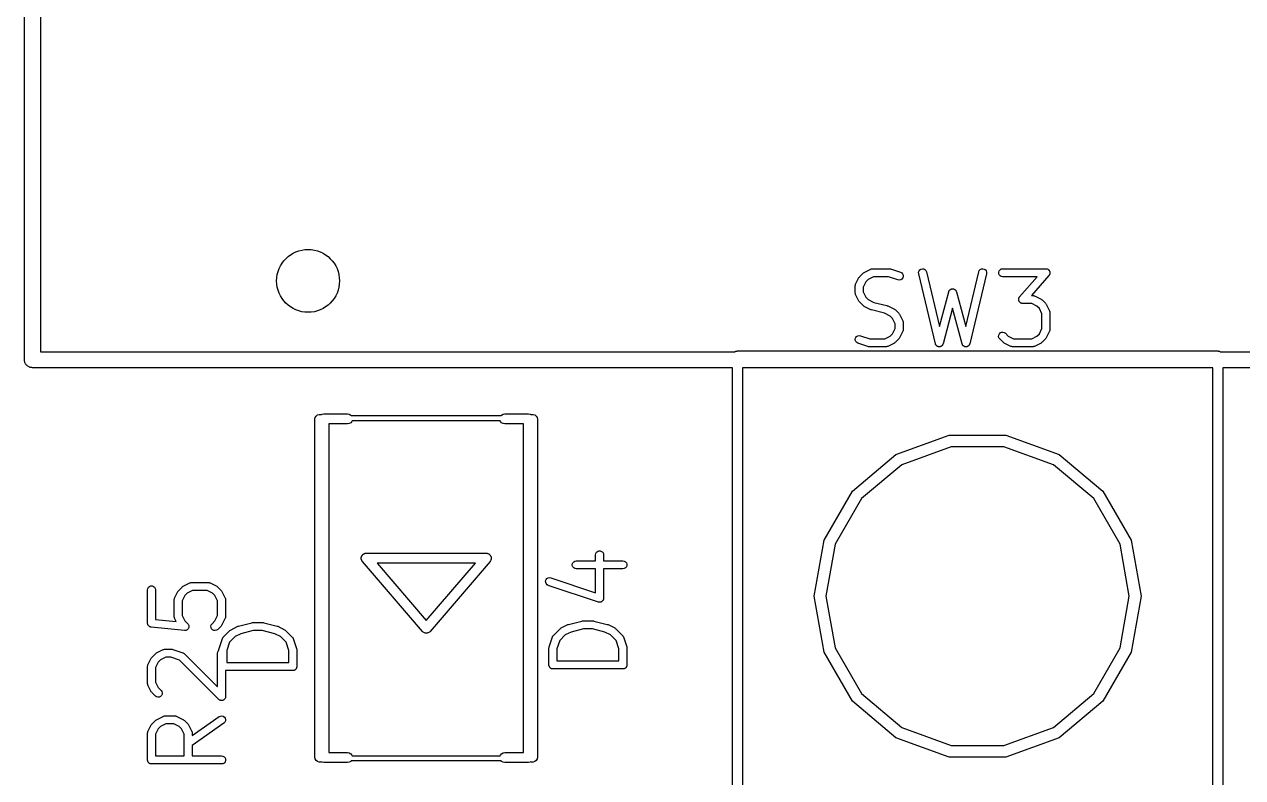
# Model space of a CAD drawing. Extents: x 0 to 102, y -163 to 0.
# Drawn here: x -0.1 to 15.36, y -41.3 to -31.74 of the extents above; entities that cross this region are included whole.
import ezdxf

# ---------------------------------------------------------------- set-up
doc = ezdxf.new("R2010")
doc.units = 0
doc.header["$MEASUREMENT"] = 0
doc.layers.add('BLACK', color=7, linetype='CONTINUOUS')

msp = doc.modelspace()

# ---------------------------------------------------------------- linework, layer by layer
at = {"layer": 'Black'}
for p, q in [((-0.1016, -36), (-0.1016, 0)), ((0.1016, -0.1016), (0.1016, -35.8984)), ((10.4941, -34.9582), (10.4989, -34.9516)), ((10.4989, -34.9516), (10.5036, -34.945)), ((10.5036, -34.945), (10.5459, -34.9026)), ((10.5459, -34.9026), (10.5526, -34.898)), ((10.5526, -34.898), (10.5591, -34.8931)), ((10.5591, -34.8931), (10.6438, -34.8508)), ((10.6785, -34.947), (10.6119, -34.9803)), ((10.6438, -34.8508), (10.6466, -34.8499)), ((10.6466, -34.8499), (10.6491, -34.8485)), ((10.6491, -34.8485), (10.655, -34.8474)), ((10.655, -34.8474), (10.6607, -34.8457)), ((10.6607, -34.8457), (10.6636, -34.8459)), ((10.6636, -34.8459), (10.6665, -34.8454)), ((10.6665, -34.8454), (10.8782, -34.8454)), ((10.8699, -34.947), (10.6785, -34.947)), ((10.9891, -34.9867), (10.8699, -34.947)), ((10.8782, -34.8454), (10.8862, -34.8468)), ((10.8862, -34.8468), (10.8942, -34.848)), ((10.8942, -34.848), (11.0212, -34.8903)), ((11.0212, -34.8903), (11.0367, -34.8987)), ((11.0367, -34.8987), (11.0485, -34.9119)), ((11.0485, -34.9119), (11.0549, -34.9284)), ((11.0554, -34.946), (11.0498, -34.9627)), ((11.0549, -34.9284), (11.0554, -34.946)), ((11.251, -34.8904), (11.2561, -34.8735)), ((11.2521, -34.908), (11.251, -34.8904)), ((11.4637, -35.797), (11.2521, -34.908)), ((11.2561, -34.8735), (11.2666, -34.8593)), ((11.2666, -34.8593), (11.2813, -34.8496)), ((11.2813, -34.8496), (11.2985, -34.8455)), ((11.2985, -34.8455), (11.316, -34.8475)), ((11.316, -34.8475), (11.3318, -34.8554)), ((11.3318, -34.8554), (11.3439, -34.8682)), ((11.3439, -34.8682), (11.3509, -34.8844)), ((11.3509, -34.8844), (11.516, -35.5776)), ((11.849, -35.5776), (12.0141, -34.8844)), ((12.1129, -34.908), (11.9013, -35.797)), ((12.0141, -34.8844), (12.0211, -34.8682)), ((12.0211, -34.8682), (12.0332, -34.8554)), ((12.0332, -34.8554), (12.049, -34.8475)), ((12.049, -34.8475), (12.0665, -34.8455)), ((12.0665, -34.8455), (12.0837, -34.8496)), ((12.0837, -34.8496), (12.0984, -34.8593)), ((12.0984, -34.8593), (12.1089, -34.8735)), ((12.1089, -34.8735), (12.114, -34.8904)), ((12.114, -34.8904), (12.1129, -34.908)), ((12.2675, -34.8874), (12.2735, -34.8708)), ((12.2675, -34.905), (12.2675, -34.8874)), ((12.2735, -34.9216), (12.2675, -34.905)), ((12.2735, -34.8708), (12.2848, -34.8573)), ((12.2848, -34.9351), (12.2735, -34.9216)), ((12.2848, -34.8573), (12.3001, -34.8485)), ((12.3001, -34.9439), (12.2848, -34.9351)), ((12.3001, -34.8485), (12.3175, -34.8454)), ((12.3175, -34.947), (12.3001, -34.9439)), ((12.3175, -34.8454), (12.8678, -34.8454)), ((12.7559, -34.947), (12.3175, -34.947)), ((12.5333, -35.2014), (12.7559, -34.947)), ((12.9061, -34.9297), (12.6835, -35.1841)), ((12.8678, -34.8454), (12.8727, -34.8463)), ((12.8727, -34.8463), (12.8777, -34.8464)), ((12.8777, -34.8464), (12.8813, -34.8478)), ((12.8813, -34.8478), (12.8852, -34.8485)), ((12.8852, -34.8485), (12.8895, -34.851)), ((12.8895, -34.851), (12.8941, -34.8527)), ((12.8941, -34.8527), (12.8971, -34.8553)), ((12.8971, -34.8553), (12.9005, -34.8573)), ((12.9005, -34.8573), (12.9037, -34.8611)), ((12.9037, -34.8611), (12.9074, -34.8644)), ((12.9086, -34.9254), (12.9061, -34.9297)), ((12.9074, -34.8644), (12.9093, -34.8678)), ((12.9118, -34.9216), (12.9086, -34.9254)), ((12.9093, -34.8678), (12.9118, -34.8708)), ((12.9118, -34.8708), (12.9135, -34.8755)), ((12.9132, -34.9179), (12.9118, -34.9216)), ((12.9152, -34.9146), (12.9132, -34.9179)), ((12.9135, -34.8755), (12.9159, -34.8798)), ((12.9162, -34.9097), (12.9152, -34.9146)), ((12.9159, -34.8798), (12.9165, -34.8837)), ((12.9179, -34.905), (12.9162, -34.9097)), ((12.9165, -34.8837), (12.9179, -34.8874)), ((12.9179, -34.8874), (12.9179, -34.8924)), ((12.9179, -34.8924), (12.9186, -34.8973)), ((12.9186, -34.8973), (12.9179, -34.9011)), ((12.9179, -34.9011), (12.9179, -34.905)), ((10.4464, -35.0655), (10.4469, -35.0627)), ((10.4464, -35.1502), (10.4464, -35.0655)), ((10.4467, -35.0597), (10.4484, -35.054)), ((10.4469, -35.0627), (10.4467, -35.0597)), ((10.4484, -35.054), (10.4494, -35.0482)), ((10.4494, -35.0482), (10.4509, -35.0456)), ((10.4509, -35.0456), (10.4517, -35.0428)), ((10.4517, -35.0428), (10.4941, -34.9582)), ((10.5812, -35.011), (10.548, -35.0775)), ((10.548, -35.0775), (10.548, -35.1382)), ((10.6119, -34.9803), (10.5812, -35.011)), ((11.0066, -34.9893), (10.9891, -34.9867)), ((11.0238, -34.9858), (11.0066, -34.9893)), ((11.0389, -34.9765), (11.0238, -34.9858)), ((11.0498, -34.9627), (11.0389, -34.9765)), ((11.6533, -35.1086), (11.6574, -35.1067)), ((11.6574, -35.1067), (11.6611, -35.1041)), ((11.6611, -35.1041), (11.6653, -35.103)), ((11.6653, -35.103), (11.6693, -35.1012)), ((11.6693, -35.1012), (11.6738, -35.1008)), ((11.6738, -35.1008), (11.6781, -35.0996)), ((11.6781, -35.0996), (11.6825, -35.1)), ((11.6825, -35.1), (11.6869, -35.0996)), ((11.6869, -35.0996), (11.6912, -35.1008)), ((11.6912, -35.1008), (11.6957, -35.1012)), ((11.6957, -35.1012), (11.6997, -35.103)), ((11.6997, -35.103), (11.7039, -35.1041)), ((11.7039, -35.1041), (11.7076, -35.1067)), ((11.7076, -35.1067), (11.7117, -35.1086)), ((10.4469, -35.1531), (10.4464, -35.1502)), ((10.4467, -35.156), (10.4469, -35.1531)), ((10.4484, -35.1617), (10.4467, -35.156)), ((10.4494, -35.1676), (10.4484, -35.1617)), ((10.4509, -35.1701), (10.4494, -35.1676)), ((10.4517, -35.1729), (10.4509, -35.1701)), ((10.4941, -35.2576), (10.4517, -35.1729)), ((10.4989, -35.2641), (10.4941, -35.2576)), ((10.548, -35.1382), (10.5813, -35.2048)), ((10.5813, -35.2048), (10.6119, -35.2355)), ((10.6119, -35.2355), (10.6842, -35.2716)), ((11.516, -35.5776), (11.6334, -35.1371)), ((11.6334, -35.1371), (11.6353, -35.133)), ((11.6353, -35.133), (11.6365, -35.1287)), ((11.6365, -35.1287), (11.639, -35.1251)), ((11.639, -35.1251), (11.6409, -35.1211)), ((11.6409, -35.1211), (11.644, -35.1179)), ((11.644, -35.1179), (11.6466, -35.1142)), ((11.6466, -35.1142), (11.6502, -35.1117)), ((11.6502, -35.1117), (11.6533, -35.1086)), ((11.7117, -35.1086), (11.7148, -35.1117)), ((11.7148, -35.1117), (11.7184, -35.1142)), ((11.7184, -35.1142), (11.721, -35.1179)), ((11.721, -35.1179), (11.7241, -35.1211)), ((11.7241, -35.1211), (11.726, -35.1251)), ((11.726, -35.1251), (11.7285, -35.1287)), ((11.7285, -35.1287), (11.7297, -35.133)), ((11.7297, -35.133), (11.7316, -35.1371)), ((11.7316, -35.1371), (11.849, -35.5776)), ((12.5207, -35.2338), (12.5215, -35.23)), ((12.5215, -35.2387), (12.5207, -35.2338)), ((12.5215, -35.2261), (12.5232, -35.2214)), ((12.5215, -35.23), (12.5215, -35.2261)), ((12.5215, -35.2437), (12.5215, -35.2387)), ((12.5228, -35.2474), (12.5215, -35.2437)), ((12.5234, -35.2513), (12.5228, -35.2474)), ((12.5232, -35.2214), (12.5241, -35.2165)), ((12.5258, -35.2556), (12.5234, -35.2513)), ((12.5241, -35.2165), (12.5262, -35.2132)), ((12.5275, -35.2603), (12.5258, -35.2556)), ((12.5262, -35.2132), (12.5275, -35.2095)), ((12.5275, -35.2095), (12.5307, -35.2057)), ((12.53, -35.2633), (12.5275, -35.2603)), ((12.5307, -35.2057), (12.5333, -35.2014)), ((12.6835, -35.1841), (12.6985, -35.1841)), ((12.6985, -35.1841), (12.7014, -35.1846)), ((12.7014, -35.1846), (12.7043, -35.1844)), ((12.7043, -35.1844), (12.71, -35.1861)), ((12.71, -35.1861), (12.7159, -35.1871)), ((12.7159, -35.1871), (12.7184, -35.1886)), ((12.7184, -35.1886), (12.7212, -35.1894)), ((12.7212, -35.1894), (12.8059, -35.2318)), ((12.8059, -35.2318), (12.8124, -35.2366)), ((12.8124, -35.2366), (12.8191, -35.2413)), ((12.8191, -35.2413), (12.8614, -35.2836)), ((10.5036, -35.2708), (10.4989, -35.2641)), ((10.5459, -35.3131), (10.5036, -35.2708)), ((10.5526, -35.3178), (10.5459, -35.3131)), ((10.5591, -35.3226), (10.5526, -35.3178)), ((10.6438, -35.365), (10.5591, -35.3226)), ((10.6491, -35.3666), (10.6438, -35.365)), ((10.6542, -35.3688), (10.6491, -35.3666)), ((10.8181, -35.4098), (10.6542, -35.3688)), ((10.6842, -35.2716), (10.8482, -35.3126)), ((10.8904, -35.446), (10.8181, -35.4098)), ((10.8482, -35.3126), (10.8532, -35.3149)), ((10.8532, -35.3149), (10.8586, -35.3164)), ((10.8586, -35.3164), (10.9432, -35.3588)), ((10.9432, -35.3588), (10.9498, -35.3636)), ((10.9498, -35.3636), (10.9564, -35.3683)), ((10.9564, -35.3683), (10.9988, -35.4106)), ((10.9988, -35.4106), (11.0034, -35.4173)), ((11.0034, -35.4173), (11.0083, -35.4238)), ((11.6825, -35.3474), (11.5623, -35.7983)), ((11.8027, -35.7983), (11.6825, -35.3474)), ((12.5319, -35.2667), (12.53, -35.2633)), ((12.5357, -35.27), (12.5319, -35.2667)), ((12.5388, -35.2738), (12.5357, -35.27)), ((12.5422, -35.2757), (12.5388, -35.2738)), ((12.5452, -35.2783), (12.5422, -35.2757)), ((12.5498, -35.2801), (12.5452, -35.2783)), ((12.5541, -35.2826), (12.5498, -35.2801)), ((12.558, -35.2833), (12.5541, -35.2826)), ((12.5616, -35.2847), (12.558, -35.2833)), ((12.5666, -35.2848), (12.5616, -35.2847)), ((12.5715, -35.2857), (12.5666, -35.2848)), ((12.6865, -35.2857), (12.5715, -35.2857)), ((12.7531, -35.319), (12.6865, -35.2857)), ((12.7837, -35.3496), (12.7531, -35.319)), ((12.817, -35.4162), (12.7837, -35.3496)), ((12.817, -35.6039), (12.817, -35.4162)), ((12.8614, -35.2836), (12.8661, -35.2903)), ((12.8661, -35.2903), (12.8709, -35.2968)), ((12.8709, -35.2968), (12.9133, -35.3815)), ((12.9133, -35.3815), (12.9141, -35.3843)), ((12.9141, -35.3843), (12.9156, -35.3868)), ((12.9156, -35.3868), (12.9166, -35.3927)), ((12.9166, -35.3927), (12.9183, -35.3984)), ((12.9183, -35.3984), (12.9181, -35.4013)), ((12.9181, -35.4013), (12.9186, -35.4042)), ((12.9186, -35.4042), (12.9186, -35.6159)), ((10.9211, -35.4766), (10.8904, -35.446)), ((10.9544, -35.5432), (10.9211, -35.4766)), ((10.9544, -35.6039), (10.9544, -35.5432)), ((11.0083, -35.4238), (11.0506, -35.5085)), ((11.0506, -35.5085), (11.0514, -35.5113)), ((11.0514, -35.5113), (11.0529, -35.5138)), ((11.0529, -35.5138), (11.0539, -35.5197)), ((11.0539, -35.5197), (11.0556, -35.5254)), ((11.0556, -35.5254), (11.0555, -35.5283)), ((11.0555, -35.5283), (11.056, -35.5312)), ((11.056, -35.5312), (11.056, -35.6159)), ((10.4469, -35.7354), (10.4525, -35.7187)), ((10.4525, -35.7187), (10.4635, -35.7049)), ((10.4635, -35.7049), (10.4785, -35.6956)), ((10.4785, -35.6956), (10.4958, -35.6921)), ((10.4958, -35.6921), (10.5132, -35.6947)), ((10.5132, -35.6947), (10.6324, -35.7344)), ((10.8238, -35.7344), (10.8904, -35.7011)), ((10.8904, -35.7011), (10.9211, -35.6704)), ((10.9211, -35.6704), (10.9544, -35.6039)), ((11.0083, -35.7233), (11.0034, -35.7298)), ((11.0506, -35.6386), (11.0083, -35.7233)), ((11.0514, -35.6358), (11.0506, -35.6386)), ((11.0529, -35.6332), (11.0514, -35.6358)), ((11.0539, -35.6274), (11.0529, -35.6332)), ((11.0556, -35.6217), (11.0539, -35.6274)), ((11.056, -35.6159), (11.0555, -35.6188)), ((11.0555, -35.6188), (11.0556, -35.6217)), ((12.2669, -35.705), (12.2684, -35.6874)), ((12.2715, -35.722), (12.2669, -35.705)), ((12.2684, -35.6874), (12.2759, -35.6714)), ((12.2816, -35.7365), (12.2715, -35.722)), ((12.2759, -35.6714), (12.2884, -35.6589)), ((12.2884, -35.6589), (12.3044, -35.6515)), ((12.3044, -35.6515), (12.3219, -35.6499)), ((12.3219, -35.6499), (12.339, -35.6545)), ((12.339, -35.6545), (12.3534, -35.6646)), ((12.3534, -35.6646), (12.3899, -35.7011)), ((12.3899, -35.7011), (12.4565, -35.7344)), ((12.6865, -35.7344), (12.7531, -35.7011)), ((12.7531, -35.7011), (12.7837, -35.6704)), ((12.7837, -35.6704), (12.817, -35.6039)), ((12.8709, -35.7233), (12.8661, -35.7298)), ((12.9133, -35.6386), (12.8709, -35.7233)), ((12.9141, -35.6358), (12.9133, -35.6386)), ((12.9156, -35.6332), (12.9141, -35.6358)), ((12.9166, -35.6274), (12.9156, -35.6332)), ((12.9183, -35.6217), (12.9166, -35.6274)), ((12.9186, -35.6159), (12.9181, -35.6188)), ((12.9181, -35.6188), (12.9183, -35.6217)), ((10.4474, -35.7531), (10.4469, -35.7354)), ((10.4539, -35.7695), (10.4474, -35.7531)), ((10.4656, -35.7827), (10.4539, -35.7695)), ((10.4811, -35.7911), (10.4656, -35.7827)), ((10.6081, -35.8334), (10.4811, -35.7911)), ((10.6162, -35.8346), (10.6081, -35.8334)), ((10.6242, -35.836), (10.6162, -35.8346)), ((10.8358, -35.836), (10.6242, -35.836)), ((10.6324, -35.7344), (10.8238, -35.7344)), ((10.8387, -35.8355), (10.8358, -35.836)), ((10.8416, -35.8357), (10.8387, -35.8355)), ((10.8473, -35.834), (10.8416, -35.8357)), ((10.8532, -35.8329), (10.8473, -35.834)), ((10.8557, -35.8315), (10.8532, -35.8329)), ((10.8586, -35.8306), (10.8557, -35.8315)), ((10.9432, -35.7883), (10.8586, -35.8306)), ((10.9498, -35.7834), (10.9432, -35.7883)), ((10.9564, -35.7788), (10.9498, -35.7834)), ((10.9988, -35.7365), (10.9564, -35.7788)), ((11.0034, -35.7298), (10.9988, -35.7365)), ((11.4658, -35.8017), (11.4637, -35.797)), ((11.4672, -35.8067), (11.4658, -35.8017)), ((11.4693, -35.8098), (11.4672, -35.8067)), ((11.4708, -35.8132), (11.4693, -35.8098)), ((11.4743, -35.8169), (11.4708, -35.8132)), ((11.4773, -35.8212), (11.4743, -35.8169)), ((11.4803, -35.8233), (11.4773, -35.8212)), ((11.4829, -35.826), (11.4803, -35.8233)), ((11.4875, -35.8283), (11.4829, -35.826)), ((11.4918, -35.8313), (11.4875, -35.8283)), ((11.4953, -35.8322), (11.4918, -35.8313)), ((11.4986, -35.8339), (11.4953, -35.8322)), ((11.5038, -35.8345), (11.4986, -35.8339)), ((11.5088, -35.8358), (11.5038, -35.8345)), ((11.5125, -35.8355), (11.5088, -35.8358)), ((11.5162, -35.8359), (11.5125, -35.8355)), ((11.5212, -35.8347), (11.5162, -35.8359)), ((11.5264, -35.8343), (11.5212, -35.8347)), ((11.5297, -35.8327), (11.5264, -35.8343)), ((11.5333, -35.8318), (11.5297, -35.8327)), ((11.5377, -35.829), (11.5333, -35.8318)), ((11.5424, -35.8268), (11.5377, -35.829)), ((11.545, -35.8242), (11.5424, -35.8268)), ((11.5481, -35.8221), (11.545, -35.8242)), ((11.5512, -35.818), (11.5481, -35.8221)), ((11.5548, -35.8143), (11.5512, -35.818)), ((11.5564, -35.8109), (11.5548, -35.8143)), ((11.5586, -35.808), (11.5564, -35.8109)), ((11.5601, -35.803), (11.5586, -35.808)), ((11.5623, -35.7983), (11.5601, -35.803)), ((11.8049, -35.803), (11.8027, -35.7983)), ((11.8064, -35.808), (11.8049, -35.803)), ((11.8086, -35.8109), (11.8064, -35.808)), ((11.8102, -35.8143), (11.8086, -35.8109)), ((11.8138, -35.818), (11.8102, -35.8143)), ((11.8169, -35.8221), (11.8138, -35.818)), ((11.82, -35.8242), (11.8169, -35.8221)), ((11.8226, -35.8268), (11.82, -35.8242)), ((11.8273, -35.829), (11.8226, -35.8268)), ((11.8317, -35.8318), (11.8273, -35.829)), ((11.8353, -35.8327), (11.8317, -35.8318)), ((11.8386, -35.8343), (11.8353, -35.8327)), ((11.8438, -35.8347), (11.8386, -35.8343)), ((11.8488, -35.8359), (11.8438, -35.8347)), ((11.8525, -35.8355), (11.8488, -35.8359)), ((11.8562, -35.8358), (11.8525, -35.8355)), ((11.8612, -35.8345), (11.8562, -35.8358)), ((11.8664, -35.8339), (11.8612, -35.8345)), ((11.8697, -35.8322), (11.8664, -35.8339)), ((11.8732, -35.8313), (11.8697, -35.8322)), ((11.8775, -35.8283), (11.8732, -35.8313)), ((11.8821, -35.826), (11.8775, -35.8283)), ((11.8847, -35.8233), (11.8821, -35.826)), ((11.8877, -35.8212), (11.8847, -35.8233)), ((11.8907, -35.8169), (11.8877, -35.8212)), ((11.8942, -35.8132), (11.8907, -35.8169)), ((11.8957, -35.8098), (11.8942, -35.8132)), ((11.8978, -35.8067), (11.8957, -35.8098)), ((11.8992, -35.8017), (11.8978, -35.8067)), ((11.9013, -35.797), (11.8992, -35.8017)), ((12.3239, -35.7788), (12.2816, -35.7365)), ((12.3306, -35.7834), (12.3239, -35.7788)), ((12.3371, -35.7883), (12.3306, -35.7834)), ((12.4218, -35.8306), (12.3371, -35.7883)), ((12.4246, -35.8315), (12.4218, -35.8306)), ((12.4271, -35.8329), (12.4246, -35.8315)), ((12.433, -35.834), (12.4271, -35.8329)), ((12.4387, -35.8357), (12.433, -35.834)), ((12.4416, -35.8355), (12.4387, -35.8357)), ((12.4445, -35.836), (12.4416, -35.8355)), ((12.6985, -35.836), (12.4445, -35.836)), ((12.4565, -35.7344), (12.6865, -35.7344)), ((12.7014, -35.8355), (12.6985, -35.836)), ((12.7043, -35.8357), (12.7014, -35.8355)), ((12.71, -35.834), (12.7043, -35.8357)), ((12.7159, -35.8329), (12.71, -35.834)), ((12.7184, -35.8315), (12.7159, -35.8329)), ((12.7212, -35.8306), (12.7184, -35.8315)), ((12.8059, -35.7883), (12.7212, -35.8306)), ((12.8124, -35.7834), (12.8059, -35.7883)), ((12.8191, -35.7788), (12.8124, -35.7834)), ((12.8614, -35.7365), (12.8191, -35.7788)), ((12.8661, -35.7298), (12.8614, -35.7365)), ((-0.10006, -36.0088), (-0.1016, -36)), ((-0.10006, -36.0176), (-0.10006, -36.0088)), ((-0.09702, -36.026), (-0.10006, -36.0176)), ((-0.09547, -36.0347), (-0.09702, -36.026)), ((-0.09103, -36.0424), (-0.09547, -36.0347)), ((0.1016, -35.8984), (8.91859, -35.8984)), ((8.91859, -35.8984), (8.92025, -35.897)), ((8.92025, -35.897), (8.92547, -35.8951)), ((8.92547, -35.8951), (8.93028, -35.8923)), ((8.93028, -35.8923), (8.93575, -35.8914)), ((8.93575, -35.8914), (8.94097, -35.8895)), ((8.94097, -35.8895), (8.94653, -35.8895)), ((8.94653, -35.8895), (8.952, -35.8885)), ((8.952, -35.8885), (15.048, -35.8885)), ((15.048, -35.8885), (15.0535, -35.8895)), ((15.0535, -35.8895), (15.059, -35.8895)), ((15.059, -35.8895), (15.0642, -35.8914)), ((15.0642, -35.8914), (15.0697, -35.8923)), ((15.0697, -35.8923), (15.0745, -35.8951)), ((15.0745, -35.8951), (15.0797, -35.897)), ((15.0797, -35.897), (15.0814, -35.8984)), ((15.0814, -35.8984), (19.7232, -35.8984)), ((-0.08799, -36.0508), (-0.09103, -36.0424)), ((-0.08228, -36.0576), (-0.08799, -36.0508)), ((-0.07783, -36.0653), (-0.08228, -36.0576)), ((-0.07102, -36.071), (-0.07783, -36.0653)), ((-0.06531, -36.0778), (-0.07102, -36.071)), ((-0.05761, -36.0823), (-0.06531, -36.0778)), ((-0.0508, -36.088), (-0.05761, -36.0823)), ((-0.04245, -36.091), (-0.0508, -36.088)), ((-0.03475, -36.0955), (-0.04245, -36.091)), ((-0.02599, -36.097), (-0.03475, -36.0955)), ((-0.01764, -36.1001), (-0.02599, -36.097)), ((-0.00876, -36.1001), (-0.01764, -36.1001)), ((0, -36.1016), (-0.00876, -36.1001)), ((8.8885, -36.1016), (0, -36.1016)), ((8.8885, -42.048), (8.8885, -36.1016)), ((9.0155, -36.1016), (9.0155, -41.9845)), ((14.9845, -36.1016), (9.0155, -36.1016)), ((14.9845, -41.9845), (14.9845, -36.1016)), ((19.7716, -36.1016), (15.1115, -36.1016)), ((15.1115, -36.1016), (15.1115, -42.048)), ((3.58776, -36.7562), (3.59159, -36.7345)), ((3.58776, -41.0438), (3.58776, -36.7562)), ((3.59159, -36.7345), (3.60262, -36.7154)), ((3.60262, -36.7154), (3.61951, -36.7012)), ((3.61951, -36.7012), (3.64023, -36.6937)), ((3.64023, -36.6937), (3.66229, -36.6937)), ((3.66229, -36.6937), (3.67101, -36.6969)), ((3.67101, -36.6969), (3.68034, -36.6915)), ((3.68034, -36.6915), (3.70206, -36.6877)), ((3.70206, -36.6877), (4.00178, -36.6877)), ((4.00178, -36.6877), (4.0235, -36.6915)), ((4.0235, -36.6915), (4.0426, -36.7025)), ((4.0426, -36.7998), (4.0235, -36.8108)), ((4.0426, -36.7025), (4.04718, -36.708)), ((4.05677, -36.7829), (4.0426, -36.7998)), ((4.04718, -36.708), (5.95282, -36.708)), ((4.06001, -36.774), (4.05677, -36.7829)), ((5.93999, -36.774), (4.06001, -36.774)), ((5.94323, -36.7829), (5.93999, -36.774)), ((5.9574, -36.7998), (5.94323, -36.7829)), ((5.95282, -36.708), (5.9574, -36.7025)), ((5.9574, -36.7025), (5.9765, -36.6915)), ((5.9765, -36.8108), (5.9574, -36.7998)), ((5.9765, -36.6915), (5.99822, -36.6877)), ((5.99822, -36.6877), (6.29794, -36.6877)), ((6.29794, -36.6877), (6.31966, -36.6915)), ((6.31966, -36.6915), (6.32899, -36.6969)), ((6.32899, -36.6969), (6.33771, -36.6937)), ((6.33771, -36.6937), (6.35977, -36.6937)), ((6.35977, -36.6937), (6.38049, -36.7012)), ((6.38049, -36.7012), (6.39738, -36.7154)), ((6.39738, -36.7154), (6.40841, -36.7345)), ((6.40841, -36.7345), (6.41224, -36.7562)), ((6.41224, -36.7562), (6.41224, -41.0438)), ((4.00178, -36.8147), (3.76302, -36.8147)), ((3.76302, -36.8147), (3.76302, -40.9853)), ((4.0235, -36.8108), (4.00178, -36.8147)), ((5.99822, -36.8147), (5.9765, -36.8108)), ((6.23698, -36.8147), (5.99822, -36.8147)), ((6.23698, -40.9853), (6.23698, -36.8147)), ((10.9625, -37.203), (11.6397, -36.9565)), ((11.6397, -36.9565), (12.3603, -36.9565)), ((12.3603, -36.9565), (13.0375, -37.203)), ((11.6657, -37.1042), (11.0375, -37.3329)), ((12.3343, -37.1042), (11.6657, -37.1042)), ((12.9625, -37.3329), (12.3343, -37.1042)), ((10.4105, -37.6662), (10.9625, -37.203)), ((13.0375, -37.203), (13.5895, -37.6662)), ((11.0375, -37.3329), (10.5254, -37.7626)), ((13.4746, -37.7626), (12.9625, -37.3329)), ((10.0501, -38.2903), (10.4105, -37.6662)), ((13.5895, -37.6662), (13.9499, -38.2903)), ((10.5254, -37.7626), (10.1911, -38.3416)), ((13.8089, -38.3416), (13.4746, -37.7626)), ((9.925, -39), (10.0501, -38.2903)), ((10.1911, -38.3416), (10.075, -39)), ((13.925, -39), (13.8089, -38.3416)), ((13.9499, -38.2903), (14.075, -39)), ((4.17546, -38.508), (4.17725, -38.5031)), ((4.17546, -38.5139), (4.17546, -38.508)), ((4.17725, -38.5031), (4.1781, -38.4979)), ((4.1781, -38.4979), (4.18099, -38.4928)), ((4.18099, -38.4928), (4.18301, -38.4872)), ((4.18301, -38.4872), (4.18637, -38.4832)), ((4.18637, -38.4832), (4.18893, -38.4787)), ((4.18893, -38.4787), (4.1934, -38.4749)), ((4.1934, -38.4749), (4.19718, -38.4704)), ((4.19718, -38.4704), (4.20171, -38.4677)), ((4.20171, -38.4677), (4.20567, -38.4643)), ((4.20567, -38.4643), (4.21118, -38.4623)), ((4.21118, -38.4623), (4.21628, -38.4593)), ((4.21628, -38.4593), (4.22142, -38.4584)), ((4.22142, -38.4584), (4.22632, -38.4566)), ((4.22632, -38.4566), (4.2322, -38.4565)), ((4.2322, -38.4565), (4.238, -38.4555)), ((4.238, -38.4555), (5.762, -38.4555)), ((5.762, -38.4555), (5.7678, -38.4565)), ((5.7678, -38.4565), (5.77368, -38.4566)), ((5.77368, -38.4566), (5.77857, -38.4584)), ((5.77857, -38.4584), (5.78372, -38.4593)), ((5.78372, -38.4593), (5.78882, -38.4623)), ((5.78882, -38.4623), (5.79432, -38.4643)), ((5.79432, -38.4643), (5.79829, -38.4677)), ((5.79829, -38.4677), (5.80282, -38.4704)), ((5.80282, -38.4704), (5.8066, -38.4749)), ((5.8066, -38.4749), (5.81107, -38.4787)), ((5.81107, -38.4787), (5.81363, -38.4832)), ((5.81363, -38.4832), (5.81699, -38.4872)), ((5.81699, -38.4872), (5.81901, -38.4928)), ((5.81901, -38.4928), (5.82189, -38.4979)), ((5.82189, -38.4979), (5.82275, -38.5031)), ((5.82275, -38.5031), (5.82454, -38.508)), ((5.82454, -38.508), (5.82454, -38.5139)), ((7.15053, -38.4767), (7.1536, -38.4593)), ((7.15053, -38.5529), (7.15053, -38.4767)), ((7.1536, -38.4593), (7.16242, -38.444)), ((7.16242, -38.444), (7.17593, -38.4327)), ((7.17593, -38.4327), (7.19251, -38.4266)), ((7.19251, -38.4266), (7.21015, -38.4266)), ((7.21015, -38.4266), (7.22673, -38.4327)), ((7.22673, -38.4327), (7.24025, -38.444)), ((7.24025, -38.444), (7.24907, -38.4593)), ((7.24907, -38.4593), (7.25213, -38.4767)), ((7.25213, -38.4767), (7.25213, -38.5529)), ((4.1745, -38.5197), (4.17546, -38.5139)), ((4.17546, -38.5248), (4.1745, -38.5197)), ((4.17546, -38.53), (4.17546, -38.5248)), ((4.17748, -38.5356), (4.17546, -38.53)), ((4.17856, -38.5413), (4.17748, -38.5356)), ((4.18122, -38.5458), (4.17856, -38.5413)), ((4.18301, -38.5508), (4.18122, -38.5458)), ((4.18679, -38.5553), (4.18301, -38.5508)), ((4.18979, -38.5603), (4.18679, -38.5553)), ((4.95179, -39.4493), (4.18979, -38.5603)), ((4.37606, -38.5825), (5, -39.3104)), ((5.62394, -38.5825), (4.37606, -38.5825)), ((5, -39.3104), (5.62394, -38.5825)), ((5.81021, -38.5603), (5.04821, -39.4493)), ((5.81321, -38.5553), (5.81021, -38.5603)), ((5.81699, -38.5508), (5.81321, -38.5553)), ((5.81878, -38.5458), (5.81699, -38.5508)), ((5.82144, -38.5413), (5.81878, -38.5458)), ((5.82252, -38.5356), (5.82144, -38.5413)), ((5.82454, -38.53), (5.82252, -38.5356)), ((5.82454, -38.5139), (5.8255, -38.5197)), ((5.8255, -38.5197), (5.82454, -38.5248)), ((5.82454, -38.5248), (5.82454, -38.53)), ((6.85497, -38.5948), (6.86101, -38.5783)), ((6.85497, -38.6125), (6.85497, -38.5948)), ((6.86101, -38.6291), (6.85497, -38.6125)), ((6.86101, -38.5783), (6.87235, -38.5648)), ((6.87235, -38.6426), (6.86101, -38.6291)), ((6.87235, -38.5648), (6.88762, -38.5559)), ((6.88762, -38.6514), (6.87235, -38.6426)), ((6.88762, -38.5559), (6.905, -38.5529)), ((6.905, -38.6545), (6.88762, -38.6514)), ((6.905, -38.5529), (7.15053, -38.5529)), ((7.15053, -38.6545), (6.905, -38.6545)), ((7.15053, -38.9565), (7.15053, -38.6545)), ((7.25213, -38.5529), (7.49767, -38.5529)), ((7.49767, -38.6545), (7.25213, -38.6545)), ((7.25213, -38.6545), (7.25213, -39.027)), ((7.49767, -38.5529), (7.51504, -38.5559)), ((7.51504, -38.6514), (7.49767, -38.6545)), ((7.51504, -38.5559), (7.53032, -38.5648)), ((7.53032, -38.6426), (7.51504, -38.6514)), ((7.53032, -38.5648), (7.54166, -38.5783)), ((7.54166, -38.6291), (7.53032, -38.6426)), ((7.54166, -38.5783), (7.5477, -38.5948)), ((7.5477, -38.6125), (7.54166, -38.6291)), ((7.5477, -38.5948), (7.5477, -38.6125)), ((6.51608, -38.8079), (6.52166, -38.7911)), ((6.51656, -38.8255), (6.51608, -38.8079)), ((6.52166, -38.7911), (6.53263, -38.7773)), ((6.53263, -38.7773), (6.54766, -38.7681)), ((6.54766, -38.7681), (6.56494, -38.7646)), ((6.56494, -38.7646), (6.5824, -38.7671)), ((6.5824, -38.7671), (7.15053, -38.9565)), ((1.46237, -38.9205), (1.46543, -38.9031)), ((1.46237, -39.3438), (1.46237, -38.9205)), ((1.46543, -38.9031), (1.47425, -38.8878)), ((1.47425, -38.8878), (1.48777, -38.8765)), ((1.48777, -38.8765), (1.50435, -38.8705)), ((1.50435, -38.8705), (1.52199, -38.8705)), ((1.52199, -38.8705), (1.53857, -38.8765)), ((1.53857, -38.8765), (1.55208, -38.8878)), ((1.55208, -38.8878), (1.5609, -38.9031)), ((1.5609, -38.9031), (1.56397, -38.9205)), ((1.56397, -38.9205), (1.56397, -39.2979)), ((1.8064, -39.0248), (1.84873, -38.9401)), ((1.84873, -38.9401), (1.85359, -38.9336)), ((1.85359, -38.9336), (1.85825, -38.9269)), ((1.85825, -38.9269), (1.90058, -38.8846)), ((1.90058, -38.8846), (1.90724, -38.8799)), ((1.90724, -38.8799), (1.91378, -38.8751)), ((1.91378, -38.8751), (1.99845, -38.8327)), ((1.96659, -38.9622), (1.93592, -38.9929)), ((2.03316, -38.929), (1.96659, -38.9622)), ((1.99845, -38.8327), (2.00126, -38.8319)), ((2.00126, -38.8319), (2.00379, -38.8304)), ((2.00379, -38.8304), (2.00965, -38.8294)), ((2.00965, -38.8294), (2.01536, -38.8277)), ((2.01536, -38.8277), (2.01828, -38.8279)), ((2.01828, -38.8279), (2.02117, -38.8274)), ((2.02117, -38.8274), (2.23283, -38.8274)), ((2.22084, -38.929), (2.03316, -38.929)), ((2.28741, -38.9623), (2.22084, -38.929)), ((2.23283, -38.8274), (2.23572, -38.8279)), ((2.23572, -38.8279), (2.23864, -38.8277)), ((2.23864, -38.8277), (2.24435, -38.8294)), ((2.24435, -38.8294), (2.25021, -38.8304)), ((2.25021, -38.8304), (2.25274, -38.8319)), ((2.25274, -38.8319), (2.25555, -38.8327)), ((2.25555, -38.8327), (2.34022, -38.8751)), ((2.31808, -38.9929), (2.28741, -38.9623)), ((2.34022, -38.8751), (2.34675, -38.8799)), ((2.34675, -38.8799), (2.35342, -38.8846)), ((2.35342, -38.8846), (2.39575, -38.9269)), ((2.39575, -38.9269), (2.40041, -38.9336)), ((2.40041, -38.9336), (2.40527, -38.9401)), ((2.40527, -38.9401), (2.4476, -39.0248)), ((6.52305, -38.8419), (6.51656, -38.8255)), ((6.53475, -38.8551), (6.52305, -38.8419)), ((6.55027, -38.8635), (6.53475, -38.8551)), ((7.18527, -39.0752), (6.55027, -38.8635)), ((1.80103, -39.0475), (1.80154, -39.0446)), ((1.80103, -39.2592), (1.80103, -39.0475)), ((1.80137, -39.0417), (1.80306, -39.036)), ((1.80154, -39.0446), (1.80137, -39.0417)), ((1.80306, -39.036), (1.8041, -39.0301)), ((1.8041, -39.0301), (1.80556, -39.0276)), ((1.80556, -39.0276), (1.8064, -39.0248)), ((1.93592, -38.9929), (1.90263, -39.0595)), ((1.90263, -39.0595), (1.90263, -39.2472)), ((2.35137, -39.0595), (2.31808, -38.9929)), ((2.35137, -39.2472), (2.35137, -39.0595)), ((2.4476, -39.0248), (2.44844, -39.0276)), ((2.44844, -39.0276), (2.4499, -39.0301)), ((2.4499, -39.0301), (2.45094, -39.036)), ((2.45094, -39.036), (2.45263, -39.0417)), ((2.45263, -39.0417), (2.45246, -39.0446)), ((2.45246, -39.0446), (2.45297, -39.0475)), ((2.45297, -39.0475), (2.45297, -39.2592)), ((7.18898, -39.0757), (7.18527, -39.0752)), ((7.19251, -39.077), (7.18898, -39.0757)), ((7.19764, -39.077), (7.19251, -39.077)), ((7.20272, -39.0778), (7.19764, -39.077)), ((7.2064, -39.077), (7.20272, -39.0778)), ((7.21015, -39.077), (7.2064, -39.077)), ((7.21497, -39.0753), (7.21015, -39.077)), ((7.22, -39.0742), (7.21497, -39.0753)), ((7.22321, -39.0723), (7.22, -39.0742)), ((7.22673, -39.071), (7.22321, -39.0723)), ((7.23066, -39.0677), (7.22673, -39.071)), ((7.23504, -39.065), (7.23066, -39.0677)), ((7.23737, -39.0621), (7.23504, -39.065)), ((7.24025, -39.0597), (7.23737, -39.0621)), ((7.24281, -39.0552), (7.24025, -39.0597)), ((7.246, -39.0512), (7.24281, -39.0552)), ((7.24719, -39.0476), (7.246, -39.0512)), ((7.24907, -39.0444), (7.24719, -39.0476)), ((7.24996, -39.0393), (7.24907, -39.0444)), ((7.25158, -39.0345), (7.24996, -39.0393)), ((7.25213, -39.027), (7.25148, -39.0307)), ((7.25148, -39.0307), (7.25158, -39.0345)), ((10.0501, -39.7097), (9.925, -39)), ((10.075, -39), (10.1911, -39.6584)), ((13.8089, -39.6584), (13.925, -39)), ((14.075, -39), (13.9499, -39.7097)), ((1.80154, -39.2621), (1.80103, -39.2592)), ((1.80137, -39.265), (1.80154, -39.2621)), ((1.80306, -39.2707), (1.80137, -39.265)), ((1.8041, -39.2765), (1.80306, -39.2707)), ((1.80556, -39.2791), (1.8041, -39.2765)), ((1.8064, -39.2819), (1.80556, -39.2791)), ((1.82756, -39.3242), (1.8064, -39.2819)), ((1.90263, -39.2472), (1.93592, -39.3137)), ((2.31808, -39.3137), (2.35137, -39.2472)), ((2.4476, -39.2819), (2.40527, -39.3666)), ((2.44844, -39.2791), (2.4476, -39.2819)), ((2.4499, -39.2765), (2.44844, -39.2791)), ((2.45094, -39.2707), (2.4499, -39.2765)), ((2.45263, -39.265), (2.45094, -39.2707)), ((2.45297, -39.2592), (2.45246, -39.2621)), ((2.45246, -39.2621), (2.45263, -39.265)), ((1.4627, -39.3457), (1.46237, -39.3438)), ((1.46251, -39.3476), (1.4627, -39.3457)), ((1.46422, -39.3544), (1.46251, -39.3476)), ((1.46543, -39.3612), (1.46422, -39.3544)), ((1.46639, -39.3629), (1.46543, -39.3612)), ((1.46686, -39.3647), (1.46639, -39.3629)), ((1.47078, -39.3705), (1.46686, -39.3647)), ((1.47425, -39.3765), (1.47078, -39.3705)), ((1.47572, -39.3777), (1.47425, -39.3765)), ((1.4768, -39.3793), (1.47572, -39.3777)), ((1.48245, -39.3834), (1.4768, -39.3793)), ((1.48777, -39.3878), (1.48245, -39.3834)), ((1.48957, -39.3885), (1.48777, -39.3878)), ((1.49113, -39.3896), (1.48957, -39.3885)), ((1.49782, -39.3915), (1.49113, -39.3896)), ((1.50435, -39.3939), (1.49782, -39.3915)), ((1.50626, -39.3939), (1.50435, -39.3939)), ((1.50811, -39.3944), (1.50626, -39.3939)), ((1.93144, -39.4367), (1.50811, -39.3944)), ((1.56397, -39.2979), (1.82756, -39.3242)), ((1.93176, -39.4367), (1.93144, -39.4367)), ((1.93207, -39.4368), (1.93176, -39.4367)), ((1.94057, -39.436), (1.93207, -39.4368)), ((1.93592, -39.3137), (1.97242, -39.3502)), ((1.94904, -39.4354), (1.94057, -39.436)), ((1.94933, -39.4353), (1.94904, -39.4354)), ((1.94965, -39.4352), (1.94933, -39.4353)), ((1.95739, -39.4316), (1.94965, -39.4352)), ((1.96512, -39.4281), (1.95739, -39.4316)), ((1.96535, -39.4279), (1.96512, -39.4281)), ((1.96564, -39.4278), (1.96535, -39.4279)), ((1.97168, -39.4217), (1.96564, -39.4278)), ((1.97775, -39.4158), (1.97168, -39.4217)), ((1.97242, -39.3502), (1.9726, -39.3505)), ((1.9726, -39.3505), (1.97286, -39.3507)), ((1.97286, -39.3507), (1.97766, -39.3577)), ((1.97766, -39.3577), (1.98254, -39.3647)), ((1.97789, -39.4155), (1.97775, -39.4158)), ((1.97811, -39.4153), (1.97789, -39.4155)), ((1.98172, -39.4076), (1.97811, -39.4153)), ((1.9854, -39.3999), (1.98172, -39.4076)), ((1.98254, -39.3647), (1.98262, -39.365)), ((1.98262, -39.365), (1.9828, -39.3653)), ((1.9828, -39.3653), (1.98489, -39.3735)), ((1.98489, -39.3735), (1.98711, -39.3817)), ((1.98543, -39.3996), (1.9854, -39.3999)), ((1.98557, -39.3993), (1.98543, -39.3996)), ((1.98632, -39.3908), (1.98557, -39.3993)), ((1.98716, -39.3824), (1.98632, -39.3908)), ((1.98711, -39.3817), (1.98708, -39.3821)), ((1.98708, -39.3821), (1.98716, -39.3824)), ((2.26689, -39.3817), (2.27146, -39.3647)), ((2.26843, -39.3993), (2.26689, -39.3817)), ((2.27589, -39.4153), (2.26843, -39.3993)), ((2.27146, -39.3647), (2.28158, -39.3502)), ((2.28836, -39.4278), (2.27589, -39.4153)), ((2.28158, -39.3502), (2.31808, -39.3137)), ((2.30435, -39.4352), (2.28836, -39.4278)), ((2.32193, -39.4368), (2.30435, -39.4352)), ((2.33897, -39.4322), (2.32193, -39.4368)), ((2.35342, -39.4221), (2.33897, -39.4322)), ((2.39575, -39.3798), (2.35342, -39.4221)), ((2.40042, -39.3731), (2.39575, -39.3798)), ((2.40527, -39.3666), (2.40042, -39.3731)), ((2.42408, -39.5202), (2.50875, -39.4356)), ((2.50875, -39.4356), (2.51541, -39.4309)), ((2.51541, -39.4309), (2.52195, -39.4261)), ((2.52195, -39.4261), (2.60661, -39.3837)), ((2.60661, -39.3837), (2.61194, -39.3821)), ((2.61194, -39.3821), (2.61701, -39.3799)), ((2.61701, -39.3799), (2.78635, -39.3376)), ((2.80492, -39.4376), (2.64706, -39.4771)), ((2.78635, -39.3376), (2.79255, -39.3371)), ((2.79255, -39.3371), (2.79867, -39.336)), ((2.79867, -39.336), (2.92567, -39.336)), ((2.91941, -39.4376), (2.80492, -39.4376)), ((3.07727, -39.4771), (2.91941, -39.4376)), ((2.92567, -39.336), (2.93179, -39.3371)), ((2.93179, -39.3371), (2.93799, -39.3376)), ((2.93799, -39.3376), (3.10732, -39.3799)), ((3.10732, -39.3799), (3.11239, -39.3821)), ((3.11239, -39.3821), (3.11772, -39.3837)), ((3.11772, -39.3837), (3.20239, -39.4261)), ((3.20239, -39.4261), (3.20891, -39.4309)), ((3.20891, -39.4309), (3.21559, -39.4356)), ((3.21559, -39.4356), (3.30025, -39.5202)), ((6.61508, -39.4991), (6.69975, -39.4144)), ((6.69975, -39.4144), (6.70641, -39.4097)), ((6.70641, -39.4097), (6.71295, -39.4049)), ((6.71295, -39.4049), (6.79761, -39.3626)), ((6.79761, -39.3626), (6.80294, -39.361)), ((6.80294, -39.361), (6.80801, -39.3587)), ((6.80801, -39.3587), (6.97735, -39.3164)), ((6.99592, -39.4165), (6.83806, -39.4559)), ((6.97735, -39.3164), (6.98354, -39.3159)), ((6.98354, -39.3159), (6.98967, -39.3149)), ((6.98967, -39.3149), (7.11667, -39.3149)), ((7.11041, -39.4165), (6.99592, -39.4165)), ((7.26827, -39.4559), (7.11041, -39.4165)), ((7.11667, -39.3149), (7.12279, -39.3159)), ((7.12279, -39.3159), (7.12899, -39.3164)), ((7.12899, -39.3164), (7.29832, -39.3587)), ((7.29832, -39.3587), (7.30339, -39.361)), ((7.30339, -39.361), (7.30872, -39.3626)), ((7.30872, -39.3626), (7.39338, -39.4049)), ((7.39338, -39.4049), (7.39991, -39.4097)), ((7.39991, -39.4097), (7.40659, -39.4144)), ((7.40659, -39.4144), (7.49125, -39.4991)), ((2.36947, -39.6671), (2.41181, -39.5401)), ((2.41181, -39.5401), (2.4132, -39.5375)), ((2.4132, -39.5375), (2.41396, -39.5347)), ((2.41396, -39.5347), (2.41737, -39.5298)), ((2.41737, -39.5298), (2.42021, -39.5246)), ((2.42021, -39.5246), (2.4224, -39.5226)), ((2.4224, -39.5226), (2.42408, -39.5202)), ((2.5044, -39.5836), (2.46847, -39.6914)), ((2.57476, -39.5132), (2.5044, -39.5836)), ((2.64706, -39.4771), (2.57476, -39.5132)), ((3.14958, -39.5133), (3.07727, -39.4771)), ((3.21993, -39.5836), (3.14958, -39.5133)), ((3.25587, -39.6914), (3.21993, -39.5836)), ((3.30025, -39.5202), (3.30193, -39.5226)), ((3.30193, -39.5226), (3.30412, -39.5246)), ((3.30412, -39.5246), (3.30696, -39.5298)), ((3.30696, -39.5298), (3.31037, -39.5347)), ((3.31037, -39.5347), (3.31113, -39.5375)), ((3.31113, -39.5375), (3.31253, -39.5401)), ((3.31253, -39.5401), (3.35486, -39.6671)), ((4.9598, -39.4559), (4.95179, -39.4493)), ((4.96767, -39.4627), (4.9598, -39.4559)), ((4.96831, -39.4629), (4.96767, -39.4627)), ((4.96883, -39.4633), (4.96831, -39.4629)), ((4.97861, -39.4668), (4.96883, -39.4633)), ((4.98832, -39.4704), (4.97861, -39.4668)), ((4.98899, -39.4704), (4.98832, -39.4704)), ((4.98963, -39.4706), (4.98899, -39.4704)), ((5, -39.4705), (4.98963, -39.4706)), ((5.01037, -39.4706), (5, -39.4705)), ((5.01101, -39.4704), (5.01037, -39.4706)), ((5.01168, -39.4704), (5.01101, -39.4704)), ((5.02138, -39.4668), (5.01168, -39.4704)), ((5.03117, -39.4633), (5.02138, -39.4668)), ((5.03169, -39.4629), (5.03117, -39.4633)), ((5.03233, -39.4627), (5.03169, -39.4629)), ((5.04019, -39.4559), (5.03233, -39.4627)), ((5.04821, -39.4493), (5.04019, -39.4559)), ((6.56047, -39.6459), (6.60281, -39.5189)), ((6.60281, -39.5189), (6.6042, -39.5164)), ((6.6042, -39.5164), (6.60496, -39.5135)), ((6.60496, -39.5135), (6.60837, -39.5087)), ((6.60837, -39.5087), (6.61121, -39.5034)), ((6.61121, -39.5034), (6.6134, -39.5015)), ((6.6134, -39.5015), (6.61508, -39.4991)), ((6.6954, -39.5624), (6.65947, -39.6702)), ((6.76576, -39.4921), (6.6954, -39.5624)), ((6.83806, -39.4559), (6.76576, -39.4921)), ((7.34058, -39.4921), (7.26827, -39.4559)), ((7.41093, -39.5624), (7.34058, -39.4921)), ((7.44687, -39.6702), (7.41093, -39.5624)), ((7.49125, -39.4991), (7.49293, -39.5015)), ((7.49293, -39.5015), (7.49512, -39.5034)), ((7.49512, -39.5034), (7.49796, -39.5087)), ((7.49796, -39.5087), (7.50137, -39.5135)), ((7.50137, -39.5135), (7.50213, -39.5164)), ((7.50213, -39.5164), (7.50353, -39.5189)), ((7.50353, -39.5189), (7.54586, -39.6459)), ((1.51958, -39.7736), (1.56191, -39.7312)), ((1.56191, -39.7312), (1.56857, -39.7266)), ((1.56857, -39.7266), (1.57511, -39.7217)), ((1.57511, -39.7217), (1.65978, -39.6794)), ((1.65978, -39.6794), (1.66259, -39.6786)), ((1.66259, -39.6786), (1.66512, -39.6771)), ((1.66512, -39.6771), (1.67098, -39.6761)), ((1.67098, -39.6761), (1.67669, -39.6744)), ((1.67669, -39.6744), (1.67962, -39.6745)), ((1.67962, -39.6745), (1.6825, -39.674)), ((1.6825, -39.674), (1.76717, -39.674)), ((1.76717, -39.674), (1.77518, -39.6754)), ((1.77518, -39.6754), (1.78323, -39.6766)), ((1.78323, -39.6766), (1.91023, -39.719)), ((1.91023, -39.719), (1.91281, -39.7204)), ((1.91281, -39.7204), (1.91563, -39.7211)), ((1.91563, -39.7211), (1.92051, -39.7245)), ((1.92051, -39.7245), (1.92575, -39.7274)), ((1.92575, -39.7274), (1.92769, -39.7296)), ((1.92769, -39.7296), (1.93009, -39.7312)), ((1.93009, -39.7312), (2.35137, -40.1525)), ((2.35137, -39.7248), (2.35443, -39.7075)), ((2.35137, -40.1525), (2.35137, -39.7248)), ((2.35443, -39.7075), (2.36325, -39.6922)), ((2.36325, -39.6922), (2.36687, -39.6891)), ((2.36687, -39.6832), (2.36828, -39.6752)), ((2.36687, -39.6891), (2.36687, -39.6832)), ((2.36828, -39.6752), (2.36947, -39.6671)), ((2.46847, -39.6914), (2.46847, -39.844)), ((3.25587, -39.844), (3.25587, -39.6914)), ((3.35486, -39.6671), (3.35605, -39.6752)), ((3.35605, -39.6752), (3.35747, -39.6832)), ((3.35747, -39.6832), (3.35747, -39.8948)), ((6.55787, -39.662), (6.55928, -39.654)), ((6.55787, -39.8737), (6.55787, -39.662)), ((6.55928, -39.654), (6.56047, -39.6459)), ((6.65947, -39.6702), (6.65947, -39.8229)), ((7.44687, -39.8229), (7.44687, -39.6702)), ((7.54586, -39.6459), (7.54705, -39.654)), ((7.54705, -39.654), (7.54847, -39.662)), ((7.54847, -39.662), (7.54847, -39.8737)), ((10.4105, -40.3338), (10.0501, -39.7097)), ((10.1911, -39.6584), (10.5254, -40.2374)), ((13.4746, -40.2374), (13.8089, -39.6584)), ((13.9499, -39.7097), (13.5895, -40.3338)), ((1.46237, -39.8942), (1.46287, -39.8913)), ((1.46237, -40.1058), (1.46237, -39.8942)), ((1.4627, -39.8884), (1.4644, -39.8827)), ((1.46287, -39.8913), (1.4627, -39.8884)), ((1.4644, -39.8827), (1.46543, -39.8768)), ((1.46543, -39.8768), (1.46689, -39.8743)), ((1.46689, -39.8743), (1.46773, -39.8714)), ((1.46773, -39.8714), (1.51006, -39.7868)), ((1.51006, -39.7868), (1.51491, -39.7802)), ((1.51491, -39.7802), (1.51958, -39.7736)), ((1.59725, -39.8396), (1.56397, -39.9062)), ((1.62792, -39.8089), (1.59725, -39.8396)), ((1.69449, -39.7756), (1.62792, -39.8089)), ((1.75892, -39.7756), (1.69449, -39.7756)), ((1.86673, -39.8116), (1.75892, -39.7756)), ((2.36625, -40.3111), (1.86673, -39.8116)), ((2.46847, -39.844), (3.25587, -39.844)), ((3.35747, -39.8948), (3.35669, -39.8992)), ((3.35669, -39.8992), (3.35669, -39.9037)), ((6.55864, -39.878), (6.55787, -39.8737)), ((6.55864, -39.8825), (6.55864, -39.878)), ((6.56016, -39.8867), (6.55864, -39.8825)), ((6.56093, -39.891), (6.56016, -39.8867)), ((6.56315, -39.8949), (6.56093, -39.891)), ((6.56467, -39.8991), (6.56315, -39.8949)), ((6.56753, -39.9025), (6.56467, -39.8991)), ((6.56975, -39.9063), (6.56753, -39.9025)), ((6.65947, -39.8229), (7.44687, -39.8229)), ((7.5388, -39.9025), (7.53658, -39.9063)), ((7.54166, -39.8991), (7.5388, -39.9025)), ((7.54318, -39.8949), (7.54166, -39.8991)), ((7.5454, -39.891), (7.54318, -39.8949)), ((7.54617, -39.8867), (7.5454, -39.891)), ((7.5477, -39.8825), (7.54617, -39.8867)), ((7.54847, -39.8737), (7.5477, -39.878)), ((7.5477, -39.878), (7.5477, -39.8825)), ((1.56397, -39.9062), (1.56397, -40.0938)), ((3.30667, -39.9456), (2.45297, -39.9456)), ((2.45297, -39.9456), (2.45297, -40.2752)), ((3.31105, -39.9449), (3.30667, -39.9456)), ((3.31549, -39.9449), (3.31105, -39.9449)), ((3.31966, -39.9433), (3.31549, -39.9449)), ((3.32404, -39.9426), (3.31966, -39.9433)), ((3.32789, -39.9403), (3.32404, -39.9426)), ((3.33207, -39.9388), (3.32789, -39.9403)), ((3.33547, -39.936), (3.33207, -39.9388)), ((3.33932, -39.9337), (3.33547, -39.936)), ((3.34218, -39.9303), (3.33932, -39.9337)), ((3.34558, -39.9275), (3.34218, -39.9303)), ((3.3478, -39.9236), (3.34558, -39.9275)), ((3.35066, -39.9202), (3.3478, -39.9236)), ((3.35218, -39.9161), (3.35066, -39.9202)), ((3.3544, -39.9122), (3.35218, -39.9161)), ((3.35518, -39.9078), (3.3544, -39.9122)), ((3.35669, -39.9037), (3.35518, -39.9078)), ((6.57316, -39.9092), (6.56975, -39.9063)), ((6.57601, -39.9126), (6.57316, -39.9092)), ((6.57986, -39.9148), (6.57601, -39.9126)), ((6.58327, -39.9177), (6.57986, -39.9148)), ((6.58744, -39.9192), (6.58327, -39.9177)), ((6.59129, -39.9214), (6.58744, -39.9192)), ((6.59567, -39.9222), (6.59129, -39.9214)), ((6.59985, -39.9237), (6.59567, -39.9222)), ((6.60429, -39.9237), (6.59985, -39.9237)), ((6.60867, -39.9245), (6.60429, -39.9237)), ((7.49767, -39.9245), (6.60867, -39.9245)), ((7.50204, -39.9237), (7.49767, -39.9245)), ((7.50649, -39.9237), (7.50204, -39.9237)), ((7.51066, -39.9222), (7.50649, -39.9237)), ((7.51504, -39.9214), (7.51066, -39.9222)), ((7.51889, -39.9192), (7.51504, -39.9214)), ((7.52307, -39.9177), (7.51889, -39.9192)), ((7.52647, -39.9148), (7.52307, -39.9177)), ((7.53032, -39.9126), (7.52647, -39.9148)), ((7.53318, -39.9092), (7.53032, -39.9126)), ((7.53658, -39.9063), (7.53318, -39.9092)), ((1.46288, -40.1087), (1.46237, -40.1058)), ((1.4627, -40.1116), (1.46288, -40.1087)), ((1.4644, -40.1173), (1.4627, -40.1116)), ((1.46543, -40.1232), (1.4644, -40.1173)), ((1.46689, -40.1257), (1.46543, -40.1232)), ((1.46773, -40.1286), (1.46689, -40.1257)), ((1.51006, -40.2132), (1.46773, -40.1286)), ((1.56397, -40.0938), (1.59725, -40.1604)), ((1.59725, -40.1604), (1.63375, -40.1969)), ((1.63375, -40.1969), (1.64387, -40.2114)), ((1.64387, -40.2114), (1.64844, -40.2284)), ((1.5149, -40.2197), (1.51006, -40.2132)), ((1.51958, -40.2264), (1.5149, -40.2197)), ((1.56191, -40.2688), (1.51958, -40.2264)), ((1.57636, -40.2789), (1.56191, -40.2688)), ((1.5934, -40.2834), (1.57636, -40.2789)), ((1.61098, -40.2819), (1.5934, -40.2834)), ((1.62697, -40.2744), (1.61098, -40.2819)), ((1.63944, -40.262), (1.62697, -40.2744)), ((1.6469, -40.246), (1.63944, -40.262)), ((1.64844, -40.2284), (1.6469, -40.246)), ((2.37168, -40.3149), (2.36625, -40.3111)), ((2.37677, -40.3192), (2.37168, -40.3149)), ((2.37887, -40.3199), (2.37677, -40.3192)), ((2.3807, -40.3212), (2.37887, -40.3199)), ((2.38711, -40.3229), (2.3807, -40.3212)), ((2.39335, -40.3252), (2.38711, -40.3229)), ((2.39558, -40.3252), (2.39335, -40.3252)), ((2.39774, -40.3258), (2.39558, -40.3252)), ((2.40436, -40.3252), (2.39774, -40.3258)), ((2.41099, -40.3252), (2.40436, -40.3252)), ((2.41309, -40.3244), (2.41099, -40.3252)), ((2.41532, -40.3242), (2.41309, -40.3244)), ((2.42133, -40.3214), (2.41532, -40.3242)), ((2.42757, -40.3192), (2.42133, -40.3214)), ((2.42928, -40.3177), (2.42757, -40.3192)), ((2.4313, -40.3168), (2.42928, -40.3177)), ((2.43599, -40.3121), (2.4313, -40.3168)), ((2.44108, -40.3078), (2.43599, -40.3121)), ((2.4422, -40.3059), (2.44108, -40.3078)), ((2.44378, -40.3043), (2.4422, -40.3059)), ((2.44658, -40.2983), (2.44378, -40.3043)), ((2.4499, -40.2925), (2.44658, -40.2983)), ((2.45029, -40.2903), (2.4499, -40.2925)), ((2.45124, -40.2883), (2.45029, -40.2903)), ((2.45181, -40.2817), (2.45124, -40.2883)), ((2.45297, -40.2752), (2.45181, -40.2817)), ((10.9625, -40.797), (10.4105, -40.3338)), ((10.5254, -40.2374), (11.0375, -40.6671)), ((12.9625, -40.6671), (13.4746, -40.2374)), ((13.5895, -40.3338), (13.0375, -40.797)), ((1.67098, -40.5227), (1.67669, -40.521)), ((1.67669, -40.521), (1.67962, -40.5212)), ((1.67962, -40.5212), (1.6825, -40.5207)), ((1.6825, -40.5207), (1.8095, -40.5207)), ((1.8095, -40.5207), (1.81238, -40.5212)), ((1.81238, -40.5212), (1.81531, -40.521)), ((1.81531, -40.521), (1.82102, -40.5227)), ((2.38903, -40.5224), (2.4066, -40.5209)), ((2.4066, -40.5209), (2.42364, -40.5255)), ((1.46773, -40.7181), (1.51006, -40.6334)), ((1.51006, -40.6334), (1.51491, -40.6269)), ((1.51491, -40.6269), (1.51958, -40.6202)), ((1.51958, -40.6202), (1.56191, -40.5779)), ((1.56191, -40.5779), (1.56856, -40.5733)), ((1.56856, -40.5733), (1.57511, -40.5684)), ((1.57511, -40.5684), (1.65978, -40.5261)), ((1.62792, -40.6556), (1.59725, -40.6863)), ((1.69449, -40.6223), (1.62792, -40.6556)), ((1.65978, -40.5261), (1.66259, -40.5252)), ((1.66259, -40.5252), (1.66512, -40.5238)), ((1.66512, -40.5238), (1.67098, -40.5227)), ((1.79751, -40.6223), (1.69449, -40.6223)), ((1.86407, -40.6556), (1.79751, -40.6223)), ((1.82102, -40.5227), (1.82688, -40.5238)), ((1.82688, -40.5238), (1.82941, -40.5252)), ((1.82941, -40.5252), (1.83222, -40.5261)), ((1.83222, -40.5261), (1.91689, -40.5684)), ((1.89475, -40.6863), (1.86407, -40.6556)), ((1.91689, -40.5684), (1.92344, -40.5733)), ((1.92344, -40.5733), (1.93009, -40.5779)), ((1.93009, -40.5779), (1.97242, -40.6202)), ((1.97242, -40.6202), (1.97708, -40.6269)), ((1.97708, -40.6269), (1.98194, -40.6334)), ((1.98194, -40.6334), (2.02427, -40.7181)), ((2.02963, -40.7703), (2.37303, -40.5299)), ((2.4313, -40.6131), (2.02963, -40.8943)), ((2.37303, -40.5299), (2.38903, -40.5224)), ((2.42364, -40.5255), (2.43809, -40.5356)), ((2.44378, -40.6006), (2.4313, -40.6131)), ((2.43809, -40.5356), (2.44821, -40.55)), ((2.45123, -40.5847), (2.44378, -40.6006)), ((2.44821, -40.55), (2.45277, -40.5671)), ((2.45277, -40.5671), (2.45123, -40.5847)), ((11.0375, -40.6671), (11.6657, -40.8958)), ((12.3343, -40.8958), (12.9625, -40.6671)), ((1.46237, -40.7408), (1.46287, -40.738)), ((1.46237, -41.0795), (1.46237, -40.7408)), ((1.4627, -40.735), (1.4644, -40.7293)), ((1.46287, -40.738), (1.4627, -40.735)), ((1.4644, -40.7293), (1.46543, -40.7235)), ((1.46543, -40.7235), (1.46689, -40.7209)), ((1.46689, -40.7209), (1.46773, -40.7181)), ((1.59725, -40.6863), (1.56397, -40.7528)), ((1.56397, -40.7528), (1.56397, -41.0287)), ((1.92803, -40.7528), (1.89475, -40.6863)), ((1.92803, -41.0287), (1.92803, -40.7528)), ((2.02427, -40.7181), (2.02511, -40.7209)), ((2.02511, -40.7209), (2.02657, -40.7235)), ((2.02657, -40.7235), (2.0276, -40.7293)), ((2.0276, -40.7293), (2.0293, -40.735)), ((2.0293, -40.735), (2.02912, -40.7379)), ((2.02912, -40.7379), (2.02963, -40.7408)), ((2.02963, -40.7408), (2.02963, -40.7703)), ((11.6397, -41.0435), (10.9625, -40.797)), ((13.0375, -40.797), (12.3603, -41.0435)), ((2.02963, -40.8943), (2.02963, -41.0287)), ((3.76302, -40.9853), (4.00178, -40.9853)), ((4.00178, -40.9853), (4.0235, -40.9892)), ((5.9765, -40.9892), (5.99822, -40.9853)), ((5.99822, -40.9853), (6.23698, -40.9853)), ((11.6657, -40.8958), (12.3343, -40.8958)), ((1.46314, -41.0839), (1.46237, -41.0795)), ((1.46314, -41.0883), (1.46314, -41.0839)), ((1.46466, -41.0925), (1.46314, -41.0883)), ((1.46543, -41.0969), (1.46466, -41.0925)), ((1.46765, -41.1007), (1.46543, -41.0969)), ((1.46917, -41.1049), (1.46765, -41.1007)), ((1.47203, -41.1083), (1.46917, -41.1049)), ((1.47425, -41.1122), (1.47203, -41.1083)), ((1.47766, -41.115), (1.47425, -41.1122)), ((1.48051, -41.1184), (1.47766, -41.115)), ((1.48436, -41.1206), (1.48051, -41.1184)), ((1.48777, -41.1235), (1.48436, -41.1206)), ((1.49194, -41.125), (1.48777, -41.1235)), ((1.49579, -41.1272), (1.49194, -41.125)), ((1.50017, -41.128), (1.49579, -41.1272)), ((1.50435, -41.1295), (1.50017, -41.128)), ((1.50879, -41.1295), (1.50435, -41.1295)), ((1.51317, -41.1303), (1.50879, -41.1295)), ((2.40217, -41.1303), (1.51317, -41.1303)), ((1.56397, -41.0287), (1.92803, -41.0287)), ((2.02963, -41.0287), (2.40217, -41.0287)), ((2.40217, -41.0287), (2.41954, -41.0318)), ((2.41954, -41.1272), (2.40217, -41.1303)), ((2.41954, -41.0318), (2.43482, -41.0406)), ((2.43482, -41.1184), (2.41954, -41.1272)), ((2.43482, -41.0406), (2.44616, -41.0541)), ((2.44616, -41.1049), (2.43482, -41.1184)), ((2.44616, -41.0541), (2.45219, -41.0707)), ((2.45219, -41.0883), (2.44616, -41.1049)), ((2.45219, -41.0707), (2.45219, -41.0883)), ((3.59159, -41.0655), (3.58776, -41.0438)), ((3.60262, -41.0846), (3.59159, -41.0655)), ((3.61951, -41.0988), (3.60262, -41.0846)), ((3.64023, -41.1063), (3.61951, -41.0988)), ((3.66229, -41.1063), (3.64023, -41.1063)), ((3.67101, -41.1031), (3.66229, -41.1063)), ((3.68034, -41.1085), (3.67101, -41.1031)), ((3.70206, -41.1123), (3.68034, -41.1085)), ((4.00178, -41.1123), (3.70206, -41.1123)), ((4.0235, -41.1085), (4.00178, -41.1123)), ((4.0235, -40.9892), (4.0426, -41.0002)), ((4.0426, -41.0975), (4.0235, -41.1085)), ((4.0426, -41.0002), (4.05677, -41.0171)), ((4.04718, -41.092), (4.0426, -41.0975)), ((5.95282, -41.092), (4.04718, -41.092)), ((4.05677, -41.0171), (4.06001, -41.026)), ((4.06001, -41.026), (5.93999, -41.026)), ((5.93999, -41.026), (5.94323, -41.0171)), ((5.94323, -41.0171), (5.9574, -41.0002)), ((5.9574, -41.0975), (5.95282, -41.092)), ((5.9574, -41.0002), (5.9765, -40.9892)), ((5.9765, -41.1085), (5.9574, -41.0975)), ((5.99822, -41.1123), (5.9765, -41.1085)), ((6.29794, -41.1123), (5.99822, -41.1123)), ((6.31966, -41.1085), (6.29794, -41.1123)), ((6.32899, -41.1031), (6.31966, -41.1085)), ((6.33771, -41.1063), (6.32899, -41.1031)), ((6.35977, -41.1063), (6.33771, -41.1063)), ((6.38049, -41.0988), (6.35977, -41.1063)), ((6.39738, -41.0846), (6.38049, -41.0988)), ((6.40841, -41.0655), (6.39738, -41.0846)), ((6.41224, -41.0438), (6.40841, -41.0655)), ((12.3603, -41.0435), (11.6397, -41.0435))]:
    msp.add_line(p, q, dxfattribs=at)
msp.add_circle((3.5, -34.9994), 0.39878, dxfattribs=at)

doc.saveas('drawing.dxf')
